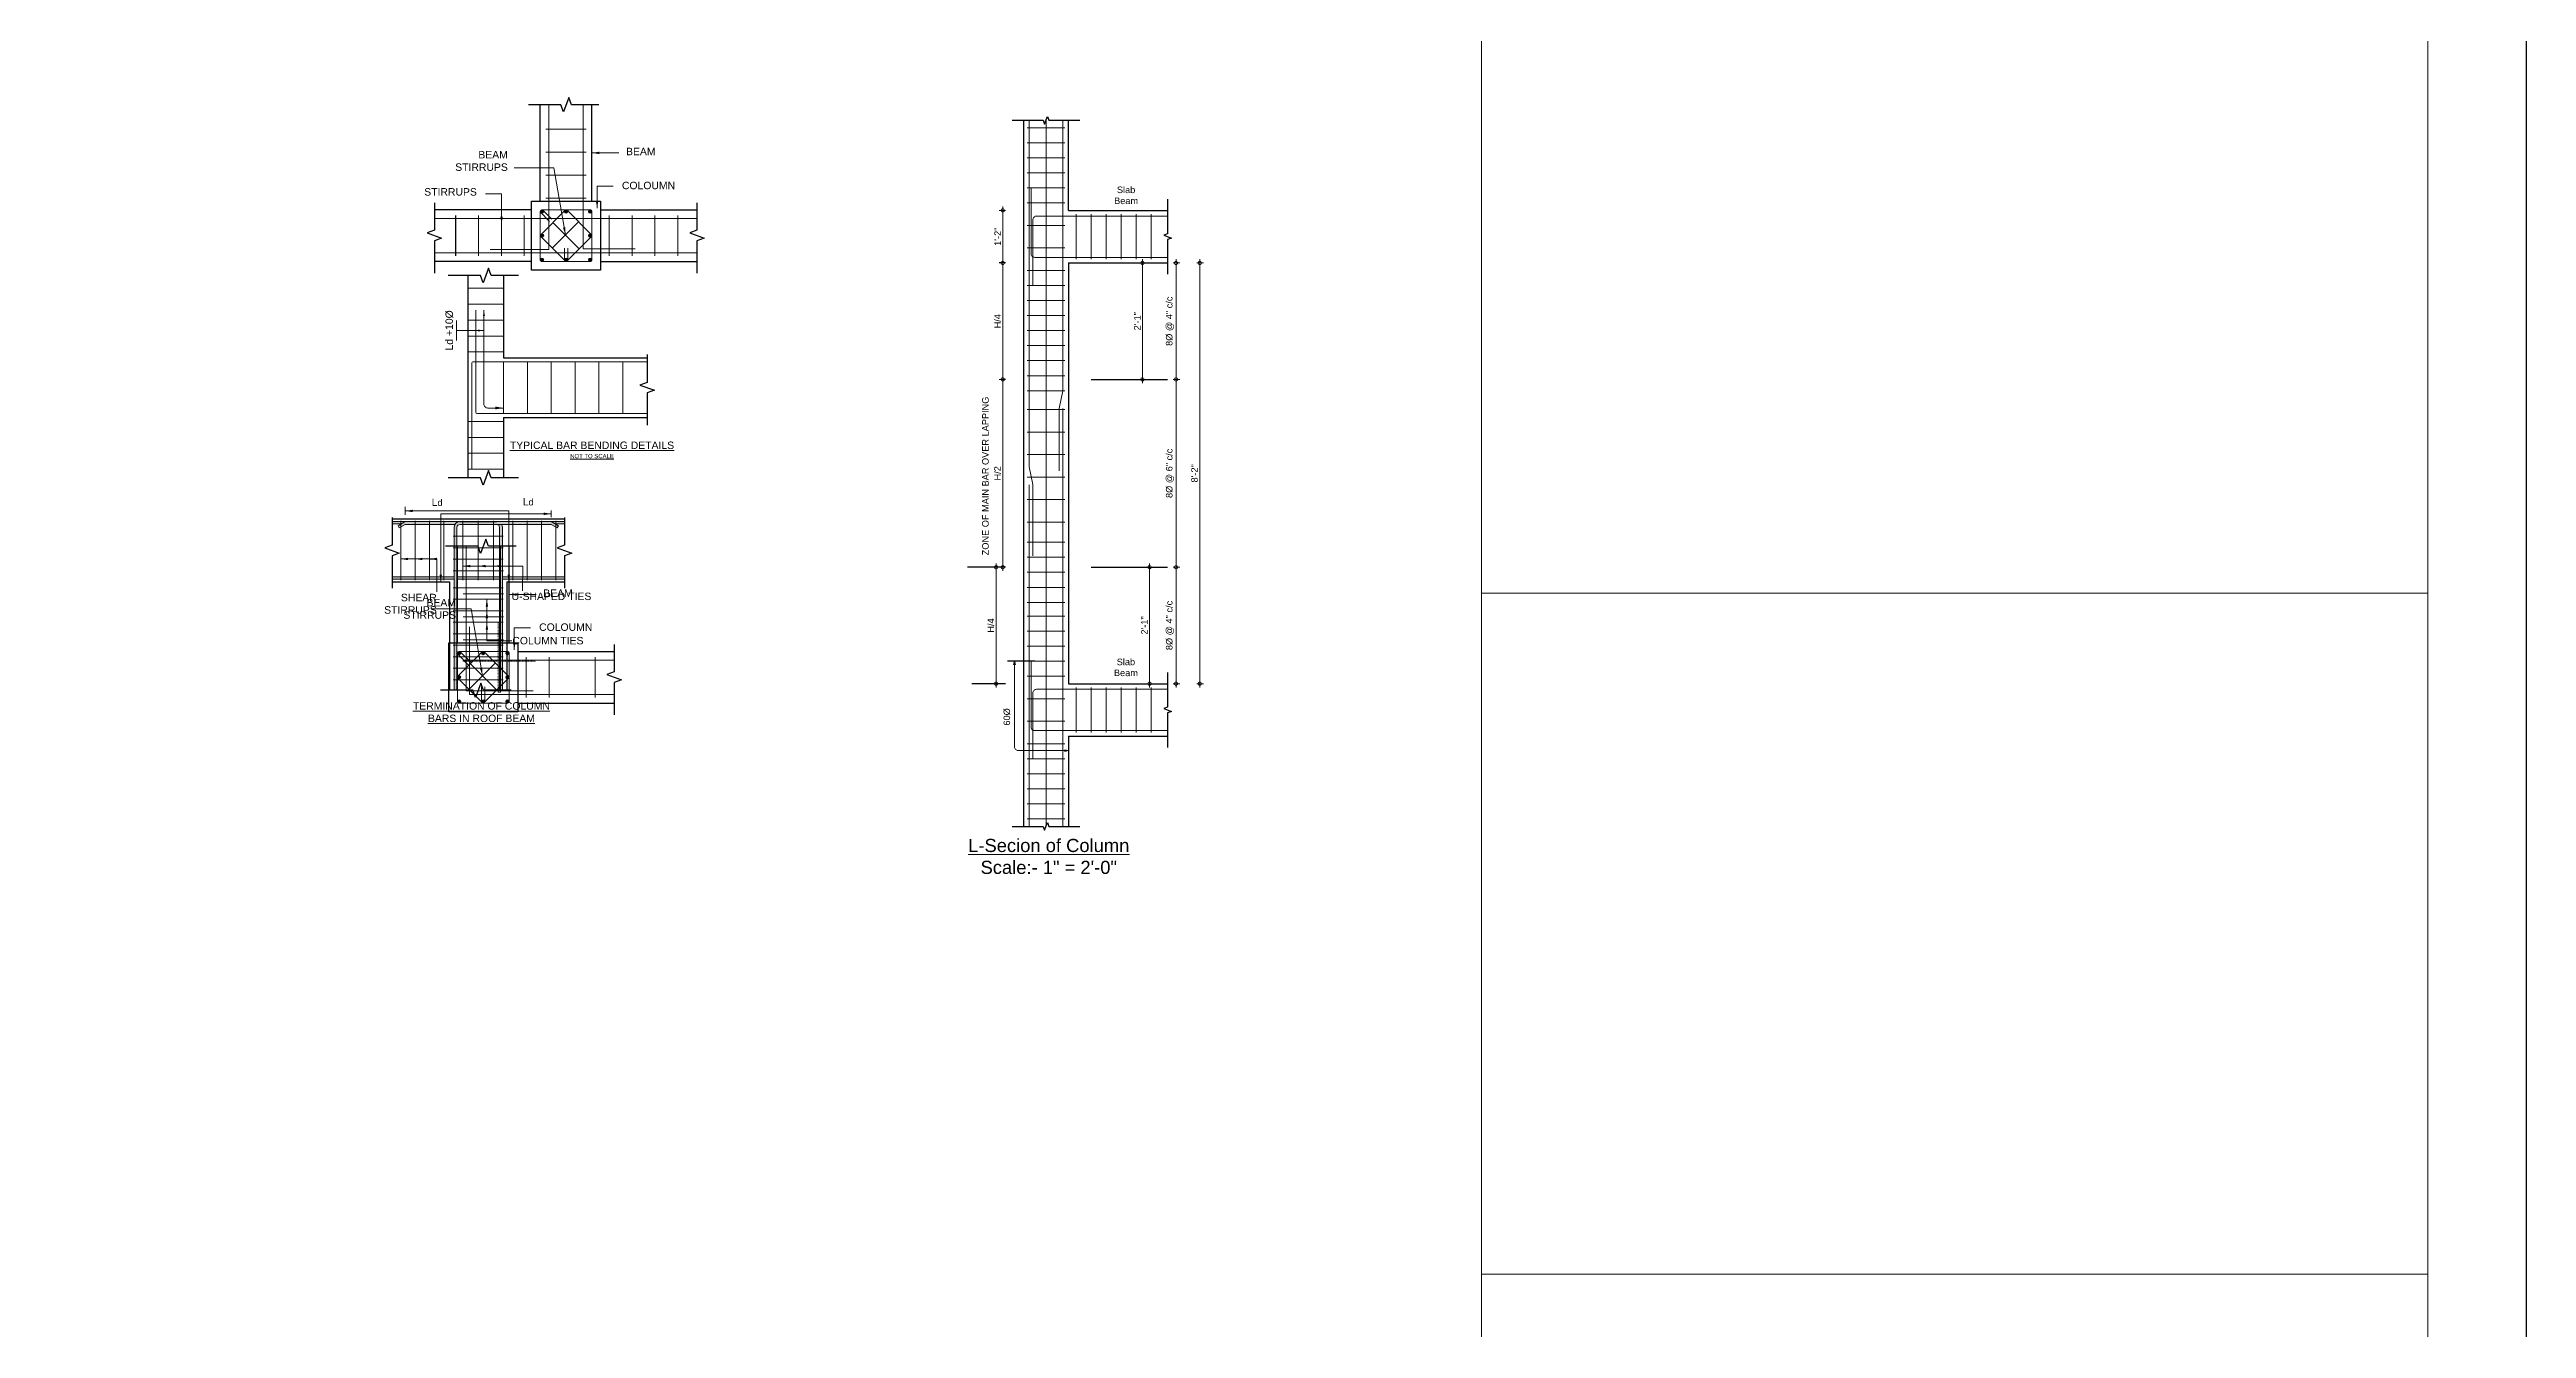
# Model space of a CAD drawing. Header units: inches. Extents: x -412 to 2766, y -9590 to -2111.
# Drawn here: x 1602 to 2766, y -8926 to -8325 of the extents above; entities that cross this region are included whole.
import ezdxf

# ---------------------------------------------------------------- set-up
doc = ezdxf.new("R2010")
doc.units = ezdxf.units.IN
doc.header["$LTSCALE"] = 0.5
doc.header["$MEASUREMENT"] = 0
doc.header["$PDMODE"] = 66
doc.linetypes.add('DASHED2', pattern=[0.375, 0.25, -0.125])
for name, color, linetype, lineweight in [('1', 7, 'Continuous', 25), ('DIM', 180, 'Continuous', 5), ('ELE1', 3, 'Continuous', 9), ('landscape', 82, 'Continuous', 9), ('rebar', 140, 'Continuous', 13), ('STIRRUPS', 14, 'Continuous', 18), ('TEXT', 220, 'Continuous', 9)]:
    doc.layers.add(name, color=color, linetype=linetype, lineweight=lineweight)
for name, color, linetype in [('border', 241, 'Continuous'), ('Boundries', 240, 'Continuous'), ('break line', 142, 'Continuous'), ('concrete', 173, 'Continuous'), ('EWALL-MD', 251, 'Continuous')]:
    doc.layers.add(name, color=color, linetype=linetype)
doc.styles.add('1-96', font='arial.ttf', dxfattribs={"height": 7})
doc.styles.get("Standard").update_dxf_attribs({"font": 'arial.ttf'})
doc.dimstyles.new('1-96', dxfattribs={"dimtxt": 7, "dimasz": 7, "dimexe": 4, "dimexo": 1, "dimgap": 2, "dimtad": 1, "dimdec": 0, "dimzin": 0, "dimdsep": 46, "dimlunit": 4, "dimtxsty": '1-96', "dimblk": 'DOTSMALL', "dimcen": 3, "dimdle": 4, "dimclrd": 256, "dimclre": 256, "dimclrt": 6, "dimadec": 0, "dimazin": 0, "dimtfac": 1, "dimtdec": 0, "dimtix": 1, "dimtofl": 0, "dimtmove": 1, "dimatfit": 3, "dimfxl": 3, "dimfxlon": 1, "dimtolj": 1, "dimtzin": 0, "dimlwd": -1, "dimlwe": -1, "dimarcsym": 0})
doc.dimstyles.new('4 times', dxfattribs={"dimtxt": 7, "dimasz": 7, "dimexe": 4, "dimexo": 1, "dimgap": 2, "dimtad": 1, "dimdec": 0, "dimlfac": 0.25, "dimzin": 0, "dimdsep": 46, "dimlunit": 4, "dimtxsty": '1-96', "dimblk": 'DOTSMALL', "dimcen": 3, "dimdle": 4, "dimclrd": 256, "dimclre": 256, "dimclrt": 6, "dimadec": 0, "dimazin": 0, "dimtfac": 1, "dimtdec": 0, "dimtix": 1, "dimtofl": 0, "dimtmove": 1, "dimatfit": 3, "dimfxl": 3, "dimfxlon": 1, "dimtolj": 1, "dimtzin": 0, "dimlwd": -1, "dimlwe": -1, "dimarcsym": 0})

# ---------------------------------------------------------------- blocks, each defined once
blk = doc.blocks.new('_DOTSMALL')
at = {"color": 0, "linetype": 'ByBlock', "const_width": 0.5}
blk.add_lwpolyline([(-0.0625, 0, 1), (0.0625, 0, 1)], format="xyb", close=True, dxfattribs=at)
blk = doc.blocks.new('YJTJ')
at = {"layer": 'border'}
for p, q in [((41505.8, -7233), (41505.8, -7423.1)), ((41539.4, -7233), (41539.4, -7310.3)), ((41539.4, -7310.3), (41674.2, -7310.3)), ((41539.4, -7366.3), (41539.4, -7423.1)), ((41539.4, -7366.3), (41674.2, -7366.3))]:
    blk.add_line(p, q, dxfattribs=at)
at = {"layer": 'break line', "linetype": 'Continuous'}
for points in [[(41553.5, -7233), (41527.6, -7233), (41525.1, -7226.2), (41520.1, -7239.8), (41517.6, -7233), (41487.2, -7233)], [(41674.2, -7307.4), (41674.2, -7333.4), (41667.4, -7335.9), (41681.1, -7340.8), (41674.2, -7343.3), (41674.2, -7373.7)], [(41553.5, -7423.1), (41527.6, -7423.1), (41525.1, -7416.3), (41520.1, -7430), (41517.6, -7423.1), (41487.2, -7423.1)]]:
    blk.add_lwpolyline(points, dxfattribs=at)
at = {"layer": 'DIM'}
for p, q in [((41495.1, -7275.2), (41495.1, -7294.1)), ((41520.9, -7284.7), (41495.1, -7284.7))]:
    blk.add_line(p, q, dxfattribs=at)
blk.add_lwpolyline([(41539.4, -7357.5), (41524.6, -7357.5, -0.414214), (41520.9, -7353.8), (41520.9, -7265.5)], format="xyb", dxfattribs=at)
for points in [[(41515.3, -7283.8), (41520.9, -7284.7), (41515.3, -7285.7)], [(41520, -7271.2), (41520.9, -7265.5), (41521.9, -7271.1)], [(41531.6, -7356.2), (41539.4, -7357.5), (41531.6, -7358.8)]]:
    blk.add_solid(points, dxfattribs=at)
at = {"layer": 'rebar'}
for p, q in [((41513.3, -7265.5), (41513.3, -7361.7)), ((41509.6, -7315), (41509.6, -7414.9)), ((41510.5, -7314.1), (41674.2, -7314.1)), ((41514.2, -7362.6), (41674.2, -7362.6))]:
    blk.add_line(p, q, dxfattribs=at)
for centre, start, end in [((41510.5, -7315), 90, 180), ((41514.2, -7361.7), 180, 270)]:
    blk.add_arc(centre, 0.933, start, end, dxfattribs=at)
at = {"layer": 'STIRRUPS'}
for p, q in [((41539.4, -7245.1), (41505.8, -7245.1)), ((41539.4, -7260.1), (41505.8, -7260.1)), ((41539.4, -7275), (41505.8, -7275)), ((41539.4, -7289.9), (41505.8, -7289.9)), ((41539.4, -7304.9), (41505.8, -7304.9)), ((41539.4, -7314.1), (41539.4, -7362.6)), ((41561.8, -7314.1), (41561.8, -7362.6)), ((41584.2, -7314.1), (41584.2, -7362.6)), ((41606.6, -7314.1), (41606.6, -7362.6)), ((41629, -7314.1), (41629, -7362.6)), ((41651.4, -7314.1), (41651.4, -7362.6)), ((41539.4, -7370.2), (41505.8, -7370.2)), ((41539.4, -7385.1), (41505.8, -7385.1)), ((41539.4, -7400), (41505.8, -7400)), ((41539.4, -7415), (41505.8, -7415))]:
    blk.add_line(p, q, dxfattribs=at)
at = {"layer": 'TEXT', "insert": (41484.8, -7303.5), "char_height": 7, "attachment_point": 1, "rotation": 90, "style": '1-96'}
blk.add_mtext('Ld +10%%c', dxfattribs=at)
at = {"layer": 'TEXT', "ltscale": 0.5, "insert": (41622.5, -7389), "char_height": 7, "attachment_point": 2, "style": '1-96'}
blk.add_mtext('{\\LTYPICAL BAR BENDING DETAILS\\P\\H0.5714x;NOT TO SCALE}', dxfattribs=at)
blk = doc.blocks.new('*D945')
at = {"layer": 'Defpoints', "color": 0, "transparency": 16777216}
for p in [(112.1, 655.9), (112.1, 207.9), (259.7, 207.9)]:
    blk.add_point(p, dxfattribs=at)
at = {"layer": 'DIM', "transparency": 16777216}
for p, q in [((259.7, 659.9), (259.7, 203.9)), ((256.7, 655.9), (263.7, 655.9)), ((256.7, 207.9), (263.7, 207.9))]:
    blk.add_line(p, q, dxfattribs=at)
at = {"layer": 'DIM', "transparency": 16777216, "xscale": 7, "yscale": 7, "zscale": 7}
for p, rotation in [((259.7, 655.9), 90), ((259.7, 207.9), 270)]:
    blk.add_blockref('_DOTSMALL', p, dxfattribs=dict(at, rotation=rotation))
at = {"layer": 'DIM', "color": 6, "transparency": 16777216, "insert": (254.1, 431.9), "char_height": 7, "attachment_point": 5, "rotation": 90, "style": '1-96'}
blk.add_mtext('\\A1;8\'-2"', dxfattribs=at)
blk = doc.blocks.new('*D946')
at = {"layer": 'Defpoints', "color": 0, "transparency": 16777216}
for p in [(119.9, 655.9), (119.9, 531.9), (234.4, 531.9)]:
    blk.add_point(p, dxfattribs=at)
at = {"layer": 'DIM', "transparency": 16777216}
for p, q in [((234.4, 659.9), (234.4, 527.9)), ((231.4, 655.9), (238.4, 655.9)), ((231.4, 531.9), (238.4, 531.9))]:
    blk.add_line(p, q, dxfattribs=at)
at = {"layer": 'DIM', "transparency": 16777216, "xscale": 7, "yscale": 7, "zscale": 7}
for p, rotation in [((234.4, 655.9), 90), ((234.4, 531.9), 270)]:
    blk.add_blockref('_DOTSMALL', p, dxfattribs=dict(at, rotation=rotation))
at = {"layer": 'DIM', "color": 6, "transparency": 16777216, "insert": (227.8, 593.9), "char_height": 7, "attachment_point": 5, "rotation": 90, "style": '1-96'}
blk.add_mtext('\\A1;8%%C @ 4" c/c', dxfattribs=at)
blk = doc.blocks.new('*D947')
at = {"layer": 'Defpoints', "color": 0, "transparency": 16777216}
for p in [(119.9, 531.9), (119.9, 331.9), (234.4, 331.9)]:
    blk.add_point(p, dxfattribs=at)
at = {"layer": 'DIM', "transparency": 16777216}
for p, q in [((231.4, 531.9), (238.4, 531.9)), ((234.4, 535.9), (234.4, 327.9)), ((231.4, 331.9), (238.4, 331.9))]:
    blk.add_line(p, q, dxfattribs=at)
at = {"layer": 'DIM', "transparency": 16777216, "xscale": 7, "yscale": 7, "zscale": 7}
for p, rotation in [((234.4, 531.9), 90), ((234.4, 331.9), 270)]:
    blk.add_blockref('_DOTSMALL', p, dxfattribs=dict(at, rotation=rotation))
at = {"layer": 'DIM', "color": 6, "transparency": 16777216, "insert": (227.8, 431.9), "char_height": 7, "attachment_point": 5, "rotation": 90, "style": '1-96'}
blk.add_mtext('\\A1;8%%C @ 6" c/c', dxfattribs=at)
blk = doc.blocks.new('*D948')
at = {"layer": 'Defpoints', "color": 0, "transparency": 16777216}
for p in [(119.9, 331.9), (119.9, 207.9), (234.4, 207.9)]:
    blk.add_point(p, dxfattribs=at)
at = {"layer": 'DIM', "transparency": 16777216}
for p, q in [((231.4, 331.9), (238.4, 331.9)), ((234.4, 335.9), (234.4, 203.9)), ((231.4, 207.9), (238.4, 207.9))]:
    blk.add_line(p, q, dxfattribs=at)
at = {"layer": 'DIM', "transparency": 16777216, "xscale": 7, "yscale": 7, "zscale": 7}
for p, rotation in [((234.4, 331.9), 90), ((234.4, 207.9), 270)]:
    blk.add_blockref('_DOTSMALL', p, dxfattribs=dict(at, rotation=rotation))
at = {"layer": 'DIM', "color": 6, "transparency": 16777216, "insert": (227.8, 269.9), "char_height": 7, "attachment_point": 5, "rotation": 90, "style": '1-96'}
blk.add_mtext('\\A1;8%%C @ 4" c/c', dxfattribs=at)
blk = doc.blocks.new('*D949')
at = {"layer": 'Defpoints', "color": 0, "transparency": 16777216}
for p in [(119.9, 655.9), (119.9, 531.9), (198.6, 531.9)]:
    blk.add_point(p, dxfattribs=at)
at = {"layer": 'DIM', "transparency": 16777216}
for p, q in [((198.6, 659.9), (198.6, 527.9)), ((195.6, 655.9), (202.6, 655.9)), ((195.6, 531.9), (202.6, 531.9))]:
    blk.add_line(p, q, dxfattribs=at)
at = {"layer": 'DIM', "transparency": 16777216, "xscale": 7, "yscale": 7, "zscale": 7}
for p, rotation in [((198.6, 655.9), 90), ((198.6, 531.9), 270)]:
    blk.add_blockref('_DOTSMALL', p, dxfattribs=dict(at, rotation=rotation))
at = {"layer": 'DIM', "color": 6, "transparency": 16777216, "insert": (193.1, 593.9), "char_height": 7, "attachment_point": 5, "rotation": 90, "style": '1-96'}
blk.add_mtext('\\A1;2\'-1"', dxfattribs=at)
blk = doc.blocks.new('*D950')
at = {"layer": 'Defpoints', "color": 0, "transparency": 16777216}
for p in [(119.9, 331.9), (206.2, 331.9), (119.9, 207.9)]:
    blk.add_point(p, dxfattribs=at)
at = {"layer": 'DIM', "transparency": 16777216}
for p, q in [((203.2, 331.9), (210.2, 331.9)), ((206.2, 203.9), (206.2, 335.9)), ((203.2, 207.9), (210.2, 207.9))]:
    blk.add_line(p, q, dxfattribs=at)
at = {"layer": 'DIM', "transparency": 16777216, "xscale": 7, "yscale": 7, "zscale": 7}
for p, rotation in [((206.2, 331.9), 90), ((206.2, 207.9), 270)]:
    blk.add_blockref('_DOTSMALL', p, dxfattribs=dict(at, rotation=rotation))
at = {"layer": 'DIM', "color": 6, "transparency": 16777216, "insert": (200.7, 269.9), "char_height": 7, "attachment_point": 5, "rotation": 90, "style": '1-96'}
blk.add_mtext('\\A1;2\'-1"', dxfattribs=at)
blk = doc.blocks.new('*D932')
at = {"layer": 'Defpoints', "color": 0, "transparency": 16777216}
for p in [(21553.5, 7057), (21531.4, 6933), (21553.5, 6933)]:
    blk.add_point(p, dxfattribs=at)
at = {"layer": 'DIM', "transparency": 16777216}
for p, q in [((21534.4, 7057), (21527.4, 7057)), ((21531.4, 7061), (21531.4, 6929)), ((21534.4, 6933), (21527.4, 6933))]:
    blk.add_line(p, q, dxfattribs=at)
at = {"layer": 'DIM', "transparency": 16777216, "xscale": 7, "yscale": 7, "zscale": 7}
for p, rotation in [((21531.4, 7057), 90), ((21531.4, 6933), 270)]:
    blk.add_blockref('_DOTSMALL', p, dxfattribs=dict(at, rotation=rotation))
at = {"layer": 'DIM', "color": 6, "transparency": 16777216, "insert": (21525.8, 6995), "char_height": 7, "attachment_point": 5, "rotation": 90, "style": '1-96'}
blk.add_mtext('\\A1;H/4', dxfattribs=at)
blk = doc.blocks.new('*D933')
at = {"layer": 'Defpoints', "color": 0, "transparency": 16777216}
for p in [(21546.4, 6733), (21524.3, 6609), (21553.5, 6609)]:
    blk.add_point(p, dxfattribs=at)
at = {"layer": 'DIM', "transparency": 16777216}
for p, q in [((21527.3, 6733), (21520.3, 6733)), ((21524.3, 6737), (21524.3, 6605)), ((21527.3, 6609), (21520.3, 6609))]:
    blk.add_line(p, q, dxfattribs=at)
at = {"layer": 'DIM', "transparency": 16777216, "xscale": 7, "yscale": 7, "zscale": 7}
for p, rotation in [((21524.3, 6733), 90), ((21524.3, 6609), 270)]:
    blk.add_blockref('_DOTSMALL', p, dxfattribs=dict(at, rotation=rotation))
at = {"layer": 'DIM', "color": 6, "transparency": 16777216, "insert": (21518.7, 6671), "char_height": 7, "attachment_point": 5, "rotation": 90, "style": '1-96'}
blk.add_mtext('\\A1;H/4', dxfattribs=at)
blk = doc.blocks.new('*D952')
at = {"layer": 'Defpoints', "color": 0, "transparency": 16777216}
for p in [(49.8, 531.9), (59.9, 531.9), (59.9, 331.9)]:
    blk.add_point(p, dxfattribs=at)
at = {"layer": 'DIM', "transparency": 16777216}
for p, q in [((52.8, 531.9), (45.8, 531.9)), ((49.8, 327.9), (49.8, 535.9)), ((52.8, 331.9), (45.8, 331.9))]:
    blk.add_line(p, q, dxfattribs=at)
at = {"layer": 'DIM', "transparency": 16777216, "xscale": 7, "yscale": 7, "zscale": 7}
for p, rotation in [((49.8, 531.9), 90), ((49.8, 331.9), 270)]:
    blk.add_blockref('_DOTSMALL', p, dxfattribs=dict(at, rotation=rotation))
at = {"layer": 'DIM', "color": 6, "transparency": 16777216, "insert": (44.2, 431.9), "char_height": 7, "attachment_point": 5, "rotation": 90, "style": '1-96'}
blk.add_mtext('\\A1;H/2', dxfattribs=at)
blk = doc.blocks.new('*D951')
at = {"layer": 'Defpoints', "color": 0, "transparency": 16777216}
for p in [(49.8, 711.9), (71.9, 711.9), (71.9, 655.9)]:
    blk.add_point(p, dxfattribs=at)
at = {"layer": 'DIM', "transparency": 16777216}
for p, q in [((49.8, 651.9), (49.8, 715.9)), ((52.8, 711.9), (45.8, 711.9)), ((52.8, 655.9), (45.8, 655.9))]:
    blk.add_line(p, q, dxfattribs=at)
at = {"layer": 'DIM', "transparency": 16777216, "xscale": 7, "yscale": 7, "zscale": 7}
for p, rotation in [((49.8, 711.9), 90), ((49.8, 655.9), 270)]:
    blk.add_blockref('_DOTSMALL', p, dxfattribs=dict(at, rotation=rotation))
at = {"layer": 'DIM', "color": 6, "transparency": 16777216, "insert": (44.3, 683.9), "char_height": 7, "attachment_point": 5, "rotation": 90, "style": '1-96'}
blk.add_mtext('\\A1;1\'-2"', dxfattribs=at)
blk = doc.blocks.new('TTT')
at = {"layer": 'rebar'}
h = blk.add_hatch(color=256, dxfattribs=at)
h.paths.add_polyline_path([(41803.9, -7161.4), (41803.9, -7159.3), (41745.6, -7159.3), (41745.6, -7161.4)])
h.paths.add_polyline_path([(41806.6, -7159.3), (41806.6, -7161.4), (41846.6, -7161.4), (41846.6, -7159.3)])
h.paths.add_polyline_path([(41907.6, -7161.4), (41907.6, -7159.3), (41849.3, -7159.3), (41849.3, -7161.4)])
h.paths.add_polyline_path([(41907.6, -7109.6), (41907.6, -7107.4), (41895.2, -7107.4), (41898.9, -7109.6)])
h.paths.add_polyline_path([(41758, -7107.4), (41745.6, -7107.4), (41745.6, -7109.6), (41754.3, -7109.6)])
h = blk.add_hatch(color=256, dxfattribs=at)
h.paths.add_polyline_path([(41846.6, -7112.8), (41846.6, -7265.8), (41849.3, -7265.8), (41849.3, -7112.8, 0.131652), (41848.6, -7110.1), (41843.9, -7110.1, -0.414214)])
h.paths.add_polyline_path([(41804.6, -7110.1, -0.267949), (41809.3, -7107.4), (41758, -7107.4), (41751.2, -7111.3), (41752.4, -7113.4), (41758, -7110.1)])
blk.add_hatch(color=256, dxfattribs=at).paths.add_polyline_path([(41806.6, -7265.8), (41806.6, -7112.8, -0.414214), (41809.3, -7110.1), (41848.6, -7110.1), (41895.2, -7110.1), (41900.8, -7113.4), (41902, -7111.3), (41895.2, -7107.4), (41843.9, -7107.4), (41809.3, -7107.4, 0.414214), (41803.9, -7112.8), (41803.9, -7265.8)])
blk.add_line((41809.3, -7107.4), (41843.9, -7107.4))
at = {"layer": 'border'}
for p, q in [((41745.6, -7104.7), (41907.6, -7104.7)), ((41745.6, -7164.1), (41799.6, -7164.1)), ((41799.6, -7164.1), (41799.6, -7265.8)), ((41853.6, -7164.1), (41907.6, -7164.1)), ((41853.6, -7164.1), (41853.6, -7265.8))]:
    blk.add_line(p, q, dxfattribs=at)
at = {"layer": 'break line', "linetype": 'Continuous'}
for points in [[(41745.6, -7103.5), (41745.6, -7129.5), (41738.8, -7131.9), (41752.4, -7136.9), (41745.6, -7139.4), (41745.6, -7169.8)], [(41907.6, -7103.5), (41907.6, -7129.5), (41900.8, -7131.9), (41914.4, -7136.9), (41907.6, -7139.4), (41907.6, -7169.8)], [(41857.5, -7265.8), (41831.6, -7265.8), (41829.1, -7259), (41824.1, -7272.6), (41821.6, -7265.8), (41791.2, -7265.8)]]:
    blk.add_lwpolyline(points, dxfattribs=at)
at = {"layer": 'DIM'}
for p, q in [((41758, -7100.9), (41758, -7093.6)), ((41895.2, -7103.3), (41895.2, -7096.9))]:
    blk.add_line(p, q, dxfattribs=at)
at = {"layer": 'rebar'}
for p, q in [((41745.6, -7107.4), (41907.6, -7107.4)), ((41745.6, -7109.6), (41754.3, -7109.6)), ((41758, -7107.4), (41751.2, -7111.3)), ((41752.4, -7113.4), (41751.2, -7111.3)), ((41758, -7110.1), (41752.4, -7113.4)), ((41758, -7107.4), (41809.3, -7107.4)), ((41758, -7110.1), (41804.6, -7110.1)), ((41803.9, -7112.8), (41803.9, -7265.8)), ((41806.6, -7112.8), (41806.6, -7265.8)), ((41809.3, -7110.1), (41848.6, -7110.1)), ((41843.9, -7107.4), (41895.2, -7107.4)), ((41846.6, -7112.8), (41846.6, -7265.8)), ((41848.6, -7110.1), (41895.2, -7110.1)), ((41849.3, -7112.8), (41849.3, -7265.8)), ((41895.2, -7107.4), (41902, -7111.3)), ((41895.2, -7110.1), (41900.8, -7113.4)), ((41898.9, -7109.6), (41907.6, -7109.6)), ((41900.8, -7113.4), (41902, -7111.3)), ((41745.6, -7159.3), (41803.9, -7159.3)), ((41745.6, -7161.4), (41803.9, -7161.4)), ((41806.6, -7159.3), (41846.6, -7159.3)), ((41806.6, -7161.4), (41846.6, -7161.4)), ((41849.3, -7159.3), (41907.6, -7159.3)), ((41849.3, -7161.4), (41907.6, -7161.4))]:
    blk.add_line(p, q, dxfattribs=at)
for centre, radius, start, end in [((41809.3, -7112.8), 5.4, 90, 180), ((41809.3, -7112.8), 2.7, 90, 180), ((41843.9, -7112.8), 2.7, 0, 90), ((41843.9, -7112.8), 5.4, 0, 30)]:
    blk.add_arc(centre, radius, start, end, dxfattribs=at)
at = {"layer": 'STIRRUPS'}
for p, q in [((41753.7, -7162.3), (41753.7, -7106.6)), ((41767.2, -7162.3), (41767.2, -7106.6)), ((41780.7, -7162.3), (41780.7, -7106.6)), ((41794.2, -7162.3), (41794.2, -7106.6)), ((41803.1, -7121.2), (41850.1, -7121.2)), ((41812.1, -7162.5), (41812.1, -7106.8)), ((41826.6, -7162.5), (41826.6, -7106.8)), ((41840.9, -7162.5), (41840.9, -7106.8)), ((41859, -7162.3), (41859, -7106.6)), ((41872.5, -7162.3), (41872.5, -7106.6)), ((41886, -7162.3), (41886, -7106.6)), ((41899.5, -7162.3), (41899.5, -7106.6)), ((41803.1, -7132), (41850.1, -7132)), ((41803.1, -7142.8), (41850.1, -7142.8)), ((41803.1, -7153.6), (41850.1, -7153.6)), ((41803.1, -7169.5), (41850.1, -7169.5)), ((41803.1, -7180.3), (41850.1, -7180.3)), ((41803.1, -7191.1), (41850.1, -7191.1)), ((41803.1, -7201.9), (41850.1, -7201.9)), ((41803.1, -7212.7), (41850.1, -7212.7)), ((41803.1, -7223.5), (41850.1, -7223.5)), ((41803.1, -7234.3), (41850.1, -7234.3)), ((41803.1, -7245.1), (41850.1, -7245.1)), ((41803.1, -7255.9), (41850.1, -7255.9))]:
    blk.add_line(p, q, dxfattribs=at)
at = {"layer": 'TEXT', "ltscale": 0.5, "char_height": 7, "style": '1-96'}
for s, insert, width, attachment_point in [('L{\\H0.8889x;d}', (41793.1, -7085.7), 36.24, 3), ('L{\\H0.8889x;d}', (41878.7, -7085.2), 36.24, 3), ('SHEAR STIRRUPS', (41787.6, -7175.2), 36.24, 3), ('U-SHAPED TIES', (41932.9, -7174.1), 87.626, 3), ('COLUMN TIES', (41925.5, -7215.7), 93.395, 3), ('{\\LTERMINATION OF COLUMN BARS IN ROOF BEAM}', (41829.6, -7277), 132.854, 2)]:
    blk.add_mtext(s, dxfattribs=dict(at, insert=insert, width=width, attachment_point=attachment_point))
blk.add_leader([(41780.7, -7142.5), (41787.6, -7142.5)], dimstyle='1-96', override={"dimtxsty": '1-96'})
at = {"layer": 'DIM'}
for points in [[(41758, -7097.4), (41855.3, -7097.4), (41855.3, -7164.1)], [(41855.3, -7164.1), (41855.3, -7097.4)], [(41791.4, -7164.1), (41791.4, -7100.1)], [(41895.2, -7100.1), (41791.4, -7100.1), (41791.4, -7164.1)], [(41753.7, -7142.5), (41787.6, -7142.5), (41787.6, -7173.5)], [(41767.2, -7142.5), (41787.6, -7142.5)], [(41812.1, -7149.2), (41868.4, -7149.2), (41868.3, -7172.5)], [(41826.6, -7149.2), (41864.3, -7149.2)], [(41840.9, -7149.2), (41864.3, -7149.2)], [(41834.7, -7180.3), (41834.7, -7201.9)], [(41834.7, -7191.1), (41834.7, -7219.3), (41858.1, -7219.3)], [(41834.7, -7201.9), (41834.7, -7219.3)]]:
    blk.add_leader(points, dimstyle='1-96', override={"dimtxsty": '1-96'}, dxfattribs=at)
blk = doc.blocks.new('A$C39720490')
at = {"layer": 'rebar'}
h = blk.add_hatch(color=256, dxfattribs=at)
edge = h.paths.add_edge_path()
edge.add_arc((70.4, 58.1), 1.62, 0, 360)
h = blk.add_hatch(color=256, dxfattribs=at)
edge = h.paths.add_edge_path()
edge.add_arc((93.1, 58.1), 1.62, 0, 360)
h = blk.add_hatch(color=256, dxfattribs=at)
edge = h.paths.add_edge_path()
edge.add_arc((115.8, 58.1), 1.62, 0, 360)
h = blk.add_hatch(color=256, dxfattribs=at)
edge = h.paths.add_edge_path()
edge.add_arc((70.4, 35.4), 1.62, 0, 360)
h = blk.add_hatch(color=256, dxfattribs=at)
edge = h.paths.add_edge_path()
edge.add_arc((115.8, 35.4), 1.62, 0, 360)
h = blk.add_hatch(color=256, dxfattribs=at)
edge = h.paths.add_edge_path()
edge.add_arc((70.4, 12.7), 1.62, 0, 360)
h = blk.add_hatch(color=256, dxfattribs=at)
edge = h.paths.add_edge_path()
edge.add_arc((93.1, 12.7), 1.62, 0, 360)
h = blk.add_hatch(color=256, dxfattribs=at)
edge = h.paths.add_edge_path()
edge.add_arc((115.8, 12.7), 1.62, 0, 360)
at = {"layer": 'border'}
for p, q in [((68.8, 67.8, 0), (68.8, 158.4, 0)), ((117.4, 67.8, 0), (117.4, 158.4, 0)), ((125.5, 59.7, 0), (216.1, 59.7, 0)), ((125.5, 11.1, 0), (216.1, 11.1, 0))]:
    blk.add_line(p, q, dxfattribs=at)
at = {"layer": 'border', "elevation": 0}
blk.add_lwpolyline([(60.7, 3), (60.7, 67.8), (125.5, 67.8), (125.5, 3), (60.7, 3)], dxfattribs=at)
at = {"layer": 'break line', "linetype": 'Continuous', "elevation": 0}
for points in [[(124, 158.4), (98.1, 158.4), (95.6, 165.2), (90.6, 151.6), (88.2, 158.4), (57.7, 158.4)], [(216.1, 66.3), (216.1, 40.4), (209.3, 37.9), (223, 32.9), (216.1, 30.4), (216.1, 0)]]:
    blk.add_lwpolyline(points, dxfattribs=at)
at = {"layer": 'DIM'}
for p, q in [((104.5, 48.8, 0), (79.7, 24, 0)), ((81.1, 48.1, 0), (105.8, 23.4, 0))]:
    blk.add_line(p, q, dxfattribs=at)
at = {"layer": 'rebar'}
for p, q in [((76.9, 22.5, 0), (76.9, 158.4, 0)), ((109.3, 21.4, 0), (109.3, 158.4, 0)), ((80.1, 19.2, 0), (80.1, 82.9, 0)), ((216.1, 51.6, 0), (74.1, 51.6, 0)), ((76.9, 22.5, 0), (139.9, 22.5, 0)), ((216.1, 19.2, 0), (80.1, 19.2, 0))]:
    blk.add_line(p, q, dxfattribs=at)
at = {"layer": 'rebar', "linetype": 'DASHED2'}
for p, q in [((107, 21.4, 0), (107, 86.5, 0)), ((109.3, 21.4, 0), (107, 21.4, 0))]:
    blk.add_line(p, q, dxfattribs=at)
at = {"layer": 'rebar', "linetype": 'DASHED2', "elevation": 0}
blk.add_lwpolyline([(74.1, 51.6), (74.1, 50.4), (142.5, 50.4)], dxfattribs=at)
at = {"layer": 'rebar'}
for centre in [(70.4, 58.1, 0), (93.1, 58.1, 0), (115.8, 58.1, 0), (70.4, 35.4, 0), (115.8, 35.4, 0), (70.4, 12.7, 0), (93.1, 12.7, 0), (115.8, 12.7, 0)]:
    blk.add_circle(centre, 1.62, dxfattribs=at)
at = {"layer": 'STIRRUPS'}
for p, q in [((112, 135.4, 0), (74.2, 135.4, 0)), ((112, 113.8, 0), (74.2, 113.8, 0)), ((112, 92.2, 0), (74.2, 92.2, 0)), ((112, 70.6, 0), (74.2, 70.6, 0)), ((69.4, 56.9, 0), (79, 47.2, 0)), ((71.7, 59.1, 0), (81.3, 49.6, 0)), ((133.5, 54.3, 0), (133.5, 16.5, 0)), ((155.1, 54.3, 0), (155.1, 16.5, 0)), ((198.3, 54.3, 0), (198.3, 16.5, 0)), ((91.5, 12.8, 0), (91.5, 26.4, 0)), ((94.7, 12.8, 0), (94.7, 26.4, 0))]:
    blk.add_line(p, q, dxfattribs=at)
at = {"layer": 'STIRRUPS', "elevation": 0}
for points in [[(115.7, 11.1), (70.6, 11.1, -0.465702), (68.8, 12.9), (68.8, 58.1, -0.487704), (70.8, 59.7), (115.8, 59.7, -0.448399), (117.4, 57.9), (117.4, 12.7, -0.437273), (115.7, 11.1, -12.982851)], [(69.9, 36.9), (91.6, 58.6, -0.707107), (94.6, 58.6), (116.3, 36.9, -0.707107), (116.3, 33.9), (94.7, 12.2, -0.709517), (91.6, 12.2), (69.9, 33.9, -0.707107), (69.9, 36.9, -4.727731)]]:
    blk.add_lwpolyline(points, format="xyb", dxfattribs=at)
at = {"layer": 'TEXT', "ltscale": 0.5, "char_height": 7, "width": 36.24, "attachment_point": 3, "style": '1-96'}
for s, insert in [('BEAM', (177.2, 117.9, 0)), ('BEAM STIRRUPS', (67.5, 109, 0)), ('COLOUMN', (195.6, 86, 0))]:
    blk.add_mtext(s, dxfattribs=dict(at, insert=insert))
at = {"layer": 'DIM'}
for points in [[(92.4, 36.8, 0), (81.6, 99.6, 0), (44.5, 99.6, 0)], [(117.4, 113.1, 0), (142.8, 113.1, 0)], [(122.3, 61.1, 0), (122.3, 81.8, 0), (137.5, 81.8, 0)]]:
    blk.add_leader(points, dimstyle='1-96', override={"dimtxsty": '1-96'}, dxfattribs=at)
blk = doc.blocks.new('A$C1E8C597F')
at = {"layer": 'DIM'}
for points in [[(63.2, 228.2), (62.2, 232.2), (61.2, 228.2)], [(115.9, 135.6), (119.9, 136.6), (115.9, 137.6)]]:
    blk.add_hatch(color=256, dxfattribs=at).paths.add_polyline_path(points)
for p, q in [((52.8, 655.9), (45.8, 655.9)), ((52.8, 531.9), (49.8, 531.9)), ((52.8, 331.9), (12.3, 331.9)), ((52.8, 207.9), (16.8, 207.9))]:
    blk.add_line(p, q)
at = {"layer": 'break line', "linetype": 'Continuous'}
for points in [[(59.9, 807.9), (92.9, 807.9), (94.4, 803.8), (97.4, 812), (98.9, 807.9), (131.9, 807.9)], [(225.4, 723.9), (225.4, 686.9), (221.3, 685.4), (229.6, 682.4), (225.4, 680.9), (225.4, 643.9)], [(225.4, 219.9), (225.4, 182.9), (221.3, 181.4), (229.6, 178.4), (225.4, 176.9), (225.4, 139.9)], [(59.9, 55.9), (92.9, 55.9), (94.4, 51.8), (97.4, 60), (98.9, 55.9), (131.9, 55.9)]]:
    blk.add_lwpolyline(points, dxfattribs=at)
at = {"layer": 'concrete'}
for p, q in [((71.9, 807.9), (71.9, 55.9)), ((119.9, 711.9), (119.9, 807.9)), ((119.9, 711.9), (225.4, 711.9)), ((119.9, 655.9), (119.9, 207.9)), ((119.9, 655.9), (225.4, 655.9)), ((143.9, 531.9), (225.4, 531.9)), ((143.9, 331.9), (225.4, 331.9)), ((54.7, 232.2), (83.8, 232.2)), ((119.9, 207.9), (225.4, 207.9)), ((119.9, 151.9), (225.4, 151.9)), ((119.9, 151.9), (119.9, 55.9))]:
    blk.add_line(p, q, dxfattribs=at)
at = {"layer": 'DIM'}
for points in [[(61.2, 228.2), (62.2, 232.2), (63.2, 228.2), (61.2, 228.2)], [(115.9, 137.6), (119.9, 136.6), (115.9, 135.6), (115.9, 137.6)]]:
    blk.add_lwpolyline(points, dxfattribs=at)
blk.add_lwpolyline([(119.9, 136.7), (66.2, 136.7, -0.414214), (62.2, 140.7), (62.2, 232.2)], format="xyb", dxfattribs=at)
at = {"layer": 'rebar'}
for p, q in [((77.9, 807.9), (77.9, 438.7)), ((95.9, 55.9), (95.9, 807.9)), ((113.9, 807.9), (113.9, 519.9)), ((113.9, 519.9), (109.9, 501.1)), ((109.9, 501.1), (109.9, 434.5)), ((113.9, 501), (113.9, 55.9)), ((81.9, 419.9), (77.9, 438.7)), ((77.9, 419.7), (77.9, 55.9)), ((81.9, 419.9), (81.9, 343.9))]:
    blk.add_line(p, q, dxfattribs=at)
for points in [[(79.9, 735.9), (79.9, 665.9, 0.414214), (83.9, 661.9), (225.4, 661.9)], [(81.9, 631.9), (81.9, 701.9, -0.414214), (85.9, 705.9), (225.4, 705.9)], [(79.9, 231.9), (79.9, 161.9, 0.414214), (83.9, 157.9), (225.4, 157.9)], [(81.9, 127.9), (81.9, 197.9, -0.414214), (85.9, 201.9), (225.4, 201.9)]]:
    blk.add_lwpolyline(points, format="xyb", dxfattribs=at)
at = {"layer": 'STIRRUPS'}
for p, q in [((75.9, 799.9), (115.9, 799.9)), ((75.9, 783.9), (115.9, 783.9)), ((75.9, 767.9), (115.9, 767.9)), ((75.9, 751.9), (115.9, 751.9)), ((75.9, 735.9), (115.9, 735.9)), ((75.9, 719.9), (115.9, 719.9)), ((75.9, 695.9), (115.9, 695.9)), ((127.9, 707.9), (127.9, 659.9)), ((143.9, 707.9), (143.9, 659.9)), ((159.9, 707.9), (159.9, 659.9)), ((175.9, 707.9), (175.9, 659.9)), ((191.9, 707.9), (191.9, 659.9)), ((207.9, 707.9), (207.9, 659.9)), ((75.9, 671.9), (115.9, 671.9)), ((75.9, 671.9), (115.9, 671.9)), ((75.9, 671.9), (115.9, 671.9)), ((75.9, 647.9), (115.9, 647.9)), ((75.9, 631.9), (115.9, 631.9)), ((75.9, 615.9), (115.9, 615.9)), ((75.9, 599.9), (115.9, 599.9)), ((75.9, 583.9), (115.9, 583.9)), ((75.9, 567.9), (115.9, 567.9)), ((75.9, 551.9), (115.9, 551.9)), ((75.9, 535.9), (115.9, 535.9)), ((75.9, 519.9), (115.9, 519.9)), ((75.9, 499.9), (115.9, 499.9)), ((75.9, 475.9), (115.9, 475.9)), ((75.9, 451.9), (115.9, 451.9)), ((75.9, 427.9), (115.9, 427.9)), ((75.9, 403.9), (115.9, 403.9)), ((75.9, 379.9), (115.9, 379.9)), ((75.9, 358.5), (115.9, 358.5)), ((75.9, 342.5), (115.9, 342.5)), ((75.9, 326.5), (115.9, 326.5)), ((75.9, 310.5), (115.9, 310.5)), ((75.9, 294.5), (115.9, 294.5)), ((75.9, 279.9), (115.9, 279.9)), ((75.9, 263.9), (115.9, 263.9)), ((75.9, 247.9), (115.9, 247.9)), ((75.9, 231.9), (115.9, 231.9)), ((75.9, 215.9), (115.9, 215.9)), ((75.9, 191.9), (115.9, 191.9)), ((127.9, 203.9), (127.9, 155.9)), ((143.9, 203.9), (143.9, 155.9)), ((159.9, 203.9), (159.9, 155.9)), ((175.9, 203.9), (175.9, 155.9)), ((191.9, 203.9), (191.9, 155.9)), ((207.9, 203.9), (207.9, 155.9)), ((75.9, 167.9), (115.9, 167.9)), ((75.9, 143.9), (115.9, 143.9)), ((75.9, 127.9), (115.9, 127.9)), ((75.9, 111.9), (115.9, 111.9)), ((75.9, 95.9), (115.9, 95.9)), ((75.9, 79.9), (115.9, 79.9)), ((75.9, 63.9), (115.9, 63.9))]:
    blk.add_line(p, q, dxfattribs=at)
at = {"layer": 'TEXT', "char_height": 7, "width": 69.612, "attachment_point": 2, "style": '1-96'}
for insert in [(181.2, 737.3), (181, 234.6)]:
    blk.add_mtext('Slab \\PBeam', dxfattribs=dict(at, insert=insert))
at = {"layer": 'TEXT', "char_height": 7, "attachment_point": 2, "rotation": 90, "style": '1-96'}
for s, insert, width in [('ZONE OF MAIN BAR OVER LAPPING', (27.8, 429.1), 175.053), ('60%%C', (50.6, 172.5), 50.475)]:
    blk.add_mtext(s, dxfattribs=dict(at, insert=insert, width=width))
at = {"layer": 'TEXT', "insert": (98.8, 5.1), "char_height": 14, "width": 371.355, "attachment_point": 8}
blk.add_mtext('{\\LL-Secion of Column \\P}Scale:- 1" = 2\'-0"', dxfattribs=at)
at = {"layer": 'DIM'}
dim = blk.add_linear_dim(base=(49.8, 711.9), p1=(71.9, 655.9), p2=(71.9, 711.9), angle=90, dimstyle='4 times', override={"dimtxsty": '1-96'}, dxfattribs=at)
dim.commit()
dim.dimension.update_dxf_attribs({"geometry": '*D951', "text_midpoint": (44.3, 683.9)})
for base, p1, p2, picture, middle in [((49.8, 531.9), (71.9, 655.9), (71.9, 531.9), '*D932', (44.2, 593.9)), ((42.7, 207.9), (64.8, 331.9), (71.9, 207.9), '*D933', (37.1, 269.9))]:
    dim = blk.add_linear_dim(base=base, p1=p1, p2=p2, angle=90, text='H/4', dimstyle='4 times', override={"dimtxsty": '1-96'}, dxfattribs=at)
    dim.commit()
    dim.dimension.update_dxf_attribs({"geometry": picture, "text_midpoint": middle, "insert": (-21481.6, -6401.1)})
for base, p1, p2, text, picture, middle in [((259.7, 207.9), (112.1, 655.9), (112.1, 207.9), '8\'-2"', '*D945', (254.1, 431.9)), ((234.4, 531.9), (119.9, 655.9), (119.9, 531.9), '8%%C @ 4" c/c', '*D946', (227.8, 593.9)), ((198.6, 531.9), (119.9, 655.9), (119.9, 531.9), '2\'-1"', '*D949', (193.1, 593.9)), ((49.8, 531.9), (59.9, 331.9), (59.9, 531.9), 'H/2', '*D952', (44.2, 431.9)), ((234.4, 331.9), (119.9, 531.9), (119.9, 331.9), '8%%C @ 6" c/c', '*D947', (227.8, 431.9)), ((234.4, 207.9), (119.9, 331.9), (119.9, 207.9), '8%%C @ 4" c/c', '*D948', (227.8, 269.9)), ((206.2, 331.9), (119.9, 207.9), (119.9, 331.9), '2\'-1"', '*D950', (200.7, 269.9))]:
    dim = blk.add_linear_dim(base=base, p1=p1, p2=p2, angle=90, text=text, dimstyle='4 times', override={"dimtxsty": '1-96'}, dxfattribs=at)
    dim.commit()
    dim.dimension.update_dxf_attribs({"geometry": picture, "text_midpoint": middle})
blk = doc.blocks.new('A$C48F05ABB')
at = {"layer": 'rebar'}
h = blk.add_hatch(color=256, dxfattribs=at)
edge = h.paths.add_edge_path()
edge.add_arc((111.1, 58.1), 1.62, 0, 360)
h = blk.add_hatch(color=256, dxfattribs=at)
edge = h.paths.add_edge_path()
edge.add_arc((133.7, 58.1), 1.62, 0, 360)
h = blk.add_hatch(color=256, dxfattribs=at)
edge = h.paths.add_edge_path()
edge.add_arc((156.4, 58.1), 1.62, 0, 360)
h = blk.add_hatch(color=256, dxfattribs=at)
edge = h.paths.add_edge_path()
edge.add_arc((111.1, 35.4), 1.62, 0, 360)
h = blk.add_hatch(color=256, dxfattribs=at)
edge = h.paths.add_edge_path()
edge.add_arc((156.4, 35.4), 1.62, 0, 360)
h = blk.add_hatch(color=256, dxfattribs=at)
edge = h.paths.add_edge_path()
edge.add_arc((111.1, 12.7), 1.62, 0, 360)
h = blk.add_hatch(color=256, dxfattribs=at)
edge = h.paths.add_edge_path()
edge.add_arc((133.7, 12.7), 1.62, 0, 360)
h = blk.add_hatch(color=256, dxfattribs=at)
edge = h.paths.add_edge_path()
edge.add_arc((156.4, 12.7), 1.62, 0, 360)
at = {"layer": 'border'}
for p, q in [((109.4, 67.8), (109.4, 158.4)), ((158, 67.8), (158, 158.4)), ((101.3, 59.7), (10.7, 59.7)), ((29.7, 54.3), (29.7, 16.5)), ((166.1, 59.7), (256.7, 59.7)), ((101.3, 11.1), (10.7, 11.1)), ((166.1, 11.1), (256.7, 11.1))]:
    blk.add_line(p, q, dxfattribs=at)
blk.add_lwpolyline([(101.3, 3), (101.3, 67.8), (166.1, 67.8), (166.1, 3), (101.3, 3)], dxfattribs=at)
at = {"layer": 'break line', "linetype": 'Continuous'}
for points in [[(164.6, 158.4), (138.7, 158.4), (136.2, 165.2), (131.2, 151.6), (128.8, 158.4), (98.3, 158.4)], [(10, 66.3), (10, 40.4), (3.2, 37.9), (16.8, 32.9), (10, 30.4), (10, 0)], [(256.7, 66.3), (256.7, 40.4), (249.9, 37.9), (263.6, 32.9), (256.7, 30.4), (256.7, 0)]]:
    blk.add_lwpolyline(points, dxfattribs=at)
at = {"layer": 'DIM'}
for p, q in [((145.4, 48.5), (120.7, 23.7)), ((121.4, 47.8), (146.1, 23))]:
    blk.add_line(p, q, dxfattribs=at)
at = {"layer": 'rebar'}
for p, q in [((117.5, 22.5), (117.5, 158.4)), ((149.9, 22.9), (149.9, 158.4)), ((256.7, 51.6), (10, 51.6)), ((256.7, 19.2), (10, 19.2)), ((117.5, 22.5), (62.4, 22.5)), ((149.9, 22.9), (198.6, 22.9))]:
    blk.add_line(p, q, dxfattribs=at)
for centre in [(111.1, 58.1), (133.7, 58.1), (156.4, 58.1), (111.1, 35.4), (156.4, 35.4), (111.1, 12.7), (133.7, 12.7), (156.4, 12.7)]:
    blk.add_circle(centre, 1.62, dxfattribs=at)
at = {"layer": 'STIRRUPS'}
for p, q in [((152.6, 135.4), (114.8, 135.4)), ((152.6, 113.8), (114.8, 113.8)), ((152.6, 92.2), (114.8, 92.2)), ((152.6, 70.6), (114.8, 70.6)), ((51.3, 54.3), (51.3, 16.5)), ((72.9, 54.3), (72.9, 16.5)), ((94.5, 54.3), (94.5, 16.5)), ((109.4, 57.6), (118.3, 48.7)), ((112.6, 58.6), (120.2, 50.9)), ((174.1, 54.3), (174.1, 16.5)), ((195.7, 54.3), (195.7, 16.5)), ((217.3, 54.3), (217.3, 16.5)), ((238.9, 54.3), (238.9, 16.5)), ((132.1, 12.9), (132.1, 23.7)), ((135.4, 12.8), (135.4, 23.7))]:
    blk.add_line(p, q, dxfattribs=at)
for points in [[(110.5, 36.9), (132.2, 58.6, -0.707107), (135.3, 58.6), (157, 36.9, -0.707107), (157, 33.9), (135.3, 12.2, -0.709517), (132.2, 12.2), (110.5, 33.9, -0.707107), (110.5, 36.9, -4.727731)], [(156.3, 11.1), (111.2, 11.1, -0.465702), (109.4, 12.9), (109.4, 58.1, -0.487704), (111.4, 59.7), (156.4, 59.7, -0.448399), (158, 57.9), (158, 12.7, -0.437273), (156.3, 11.1, -12.982851)]]:
    blk.add_lwpolyline(points, format="xyb", dxfattribs=at)
at = {"layer": 'TEXT', "ltscale": 0.5, "char_height": 7, "width": 36.24, "attachment_point": 3, "style": '1-96'}
for s, insert in [('BEAM', (217.8, 117.9)), ('BEAM STIRRUPS', (79, 114.9)), ('STIRRUPS', (49.9, 80)), ('COLOUMN', (236.2, 86))]:
    blk.add_mtext(s, dxfattribs=dict(at, insert=insert))
at = {"layer": 'DIM'}
for points in [[(133.1, 36.1), (122.2, 99), (85.1, 99)], [(158, 113.1), (183.4, 113.1)], [(73.1, 46.3), (73.1, 74.7), (57.9, 74.7)], [(162.9, 61.1), (162.9, 81.8), (178.1, 81.8)]]:
    blk.add_leader(points, dimstyle='1-96', override={"dimtxsty": '1-96'}, dxfattribs=at)

msp = doc.modelspace()

# ---------------------------------------------------------------- linework, layer by layer
at = {"layer": 'Defpoints'}
msp.add_lwpolyline([(2766.1, -7342.3), (-411.5, -7342.3), (-411.5, -9590.3), (2766.1, -9590.3)], close=True, dxfattribs=at)
at = {"layer": 'ELE1'}
for p, q in [((2275.1, -9544), (2275.1, -7388.7)), ((2719.8, -8580.2), (2275.1, -8580.2)), ((2719.8, -8900), (2275.1, -8900))]:
    msp.add_line(p, q, dxfattribs=at)
msp.add_lwpolyline([(-365.2, -7388.7), (2719.8, -7388.7), (2719.8, -9544), (-365.2, -9544)], close=True, dxfattribs=at)

# ---------------------------------------------------------------- block references
at = {"layer": '1', "xscale": 0.5, "yscale": 0.5, "zscale": 0.5}
for name, p in [('YJTJ', (-18954.1, -4814.5)), ('TTT', (-19109.6, -4992.9))]:
    msp.add_blockref(name, p, dxfattribs=at)
at = {"layer": 'Boundries', "xscale": 0.441, "yscale": 0.441, "zscale": 0.441}
msp.add_blockref('A$C1E8C597F', (2028.2, -8714.4), dxfattribs=at)
at = {"layer": 'EWALL-MD', "color": 7, "xscale": 0.5, "yscale": 0.5, "zscale": 0.5}
msp.add_blockref('A$C48F05ABB', (1778.1, -8430), dxfattribs=at)
at = {"layer": 'landscape', "ltscale": 20, "xscale": 0.5, "yscale": 0.5, "zscale": 0.5}
msp.add_blockref('A$C39720490', (1759.5, -8637.4, 0), dxfattribs=at)

doc.saveas('drawing.dxf')
